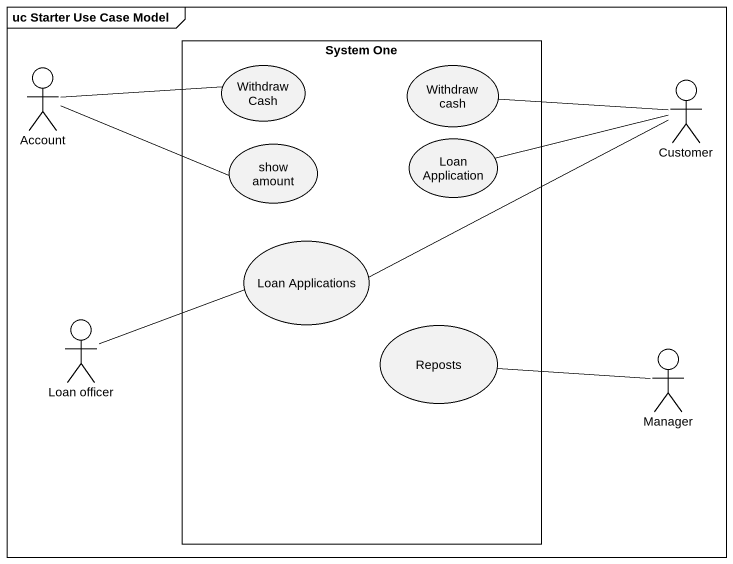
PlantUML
@startuml
mainframe uc Starter Use Case Model
rectangle "System One" as System_One {
  usecase "Withdraw Cash" as Withdraw_Cash
  usecase "Withdraw cash" as Withdraw_cash
  usecase "show amount" as show_amount
  usecase "Loan Application" as Loan_Application
  usecase "Loan Applications" as Loan_Applications
  usecase Reposts
}
actor Account
actor Customer
actor "Loan officer" as Loan_officer
actor Manager
Account -right- Withdraw_Cash
Account -right- show_amount
Customer -left- Withdraw_cash
Customer -left- Loan_Application
Customer -left- Loan_Applications
Loan_officer -right- Loan_Applications
Manager -left- Reposts
@enduml
